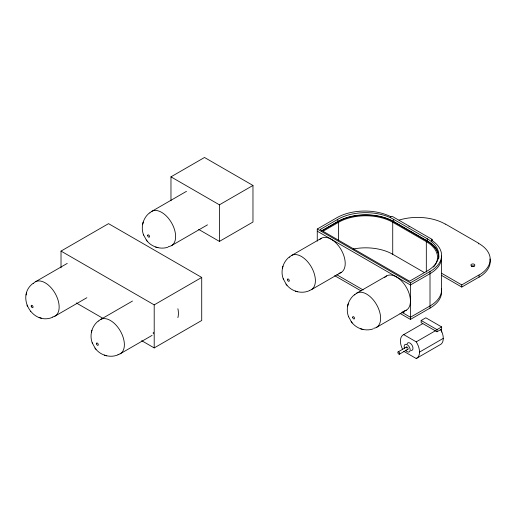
<?xml version="1.0" encoding="UTF-8"?>
<svg xmlns="http://www.w3.org/2000/svg" width="516" height="516" viewBox="0 0 516 516"><rect width="100%" height="100%" fill="white"/><g stroke="black" fill="none" stroke-linecap="round" stroke-linejoin="round"><path stroke-width="0.77" d="M33.243 283.226C15.319 296.261 32.721 326.106 52.838 317.166M98.472 320.881C91.771 325.899 89.229 335.484 92.37 343.211M149.717 212.753C143.022 217.771 140.481 227.356 143.616 235.077M289.482 256.865C282.787 261.883 280.246 271.468 283.387 279.188M354.711 294.52C348.016 299.544 345.475 309.123 348.61 316.85M91.925 330.221L91.338 332.614M26.11 294.959L26.374 293.894M26.419 293.707L26.703 292.566M142.584 224.486L142.848 223.422M142.893 223.235L143.177 222.093M282.349 268.597L282.613 267.533M282.658 267.346L282.942 266.204M347.578 306.252L347.842 305.188M347.881 305.001L348.165 303.86M170.97 200.705L170.97 176.846L204.517 157.483L252.969 185.457L252.969 222.035L219.423 241.404L198.66 229.414M61.023 267.823L61.023 251.086L108.541 223.647L201.717 277.447L201.717 320.481L154.2 347.919L141.681 340.689M151.949 211.27L186.476 191.333M35.481 281.742L67.241 263.405M170.97 176.846L219.423 204.82L252.969 185.457M171.351 245.713L207.503 224.841M54.883 316.185L86.862 297.719M100.704 319.404L132.47 301.06M61.023 251.086L154.2 304.879L201.717 277.447M317.263 241.172L317.263 229.027L336.825 217.733A39.532 22.827 0 0 1 390.805 216.694L390.87 216.655A1.316 0.761 0 0 1 392.734 216.655L431.866 239.25A1.316 0.761 0 0 1 431.866 240.327L431.808 240.359A39.532 22.827 0 0 1 430.009 271.526L430.009 308.11L410.439 319.404L400.01 313.386M337.741 219.358L320.075 229.555L409.523 281.201L427.19 270.997A39.532 22.827 0 0 0 427.19 238.721L393.65 219.358A39.532 22.827 0 0 0 337.741 219.358L337.741 221.757L322.822 230.368L323.706 230.878L338.606 222.273A38.268 22.098 0 0 1 392.734 222.254L426.319 241.656A38.268 22.098 0 0 1 433.569 267.036M321.436 230.923L337.741 221.506A39.532 22.827 0 0 1 393.65 221.506L427.19 240.875A39.532 22.827 0 0 1 438.677 258.587M120.105 353.841L152.085 335.381M291.359 255.594L321.352 238.269M311.303 289.721L341.121 272.506M356.582 293.249L386.581 275.925M317.263 229.027L410.439 282.826L430.009 271.526M376.525 327.376L406.344 310.161M441.561 273.241L461.762 284.903L479.003 274.951L479.003 277.105L461.762 287.057L441.561 275.396M421.153 320.481L425.81 317.791L441.651 326.938L441.651 329.092L436.994 331.782L421.153 322.635L421.153 320.481L436.994 329.627L441.651 326.938M402.596 349.326A13.506 7.798 60 0 1 403.725 334.626L422.823 323.596M398.133 351.886L406.518 347.042M403.725 334.626L416.225 341.844L435.904 330.479M399.378 354.202A1.316 0.761 60 0 0 399.126 352.215A1.316 0.761 60 0 0 397.868 352.667A1.316 0.761 60 0 0 399.378 354.202L407.833 349.326M419.521 352.086L443.283 338.367M403.725 351.306L416.225 358.517L439.98 344.804A13.506 7.798 60 0 0 440.754 329.434M118.067 354.827C110.372 358.117 100.801 355.524 95.679 348.945M309.084 290.811C301.389 294.101 291.817 291.508 286.696 284.929M168.01 247.183C160.547 249.712 151.769 247.003 146.931 240.817M372.997 328.95C365.541 331.485 356.762 328.776 351.925 322.584M155.587 247.009L157.954 247.693M295.358 291.121L297.719 291.804M360.581 328.776L362.948 329.46M39.113 317.482L41.48 318.166M104.342 355.137L106.709 355.821M445.463 224.079L478.642 243.236L478.642 243.907M337.741 221.757A39.532 22.827 0 0 1 393.65 221.757L427.19 241.12A39.532 22.827 0 0 1 438.768 257.265M353.144 249.047A38.268 22.098 0 0 1 392.734 254.285L424.217 272.474M317.263 231.181L410.439 284.974L430.009 273.68A39.532 22.827 0 0 0 441.502 256.052M402.648 311.658L404.022 312.451M336.787 274.731L363.154 289.953M401.783 312.257L410.439 317.256L430.009 305.956A39.532 22.827 0 0 0 441.502 288.328M334.645 275.647L361.065 290.901M76.316 302.957L102.742 318.211M348.442 316.431L351.428 321.958M283.22 278.769L286.206 284.303M143.454 234.657L146.441 240.192M92.203 342.792L95.189 348.319M30.457 311.29L30.734 311.638M351.241 321.726L352.202 322.939M286.019 284.064L286.98 285.284M146.254 239.953L147.208 241.165M95.002 348.081L95.963 349.3M26.98 305.13L27.554 306.569M461.762 284.903L461.762 287.057M441.58 257.174L441.58 289.45M436.994 329.627L436.994 331.782M431.866 239.25L431.808 241.036M427.19 238.721L427.19 241.12M426.319 241.656L426.319 272.08M410.439 282.826L410.439 319.404M393.65 219.358L393.65 221.757M392.728 222.261L392.728 254.291M390.805 216.694L390.805 217.365M338.606 222.273L338.606 240.688M219.423 204.82L219.423 241.404M154.2 304.879L154.2 347.919M153.284 332.285L153.284 333.865M319.63 239.695A19.769 11.41 60 0 1 341.179 249.783A19.769 11.41 60 0 1 338.883 273.312M384.762 277.46A19.769 11.41 60 0 1 406.344 287.341A19.769 11.41 60 0 1 404.112 310.967M441.515 290.598A39.532 22.827 0 0 1 430.009 308.11M289.489 257.31A19.769 11.41 60 0 1 311.051 266.469A19.769 11.41 60 0 1 309.29 290.482M354.711 294.965A19.769 11.41 60 0 1 376.648 304.762A19.769 11.41 60 0 1 373.636 328.273M489.955 258.974A38.848 22.427 0 0 1 479.132 277.169M478.519 243.307A38.848 22.427 0 0 1 479.132 275.022M399.074 220.113A38.848 22.427 0 0 1 445.34 224.15M408.911 226.537A1.974 1.142 0 0 1 409.272 226.769M471.353 266.495A1.974 1.142 0 0 1 474.385 266.495M406.247 347.745A1.316 0.761 60 0 1 407.208 347.126A1.316 0.761 60 0 1 408.098 348.887A1.316 0.761 60 0 1 406.918 349.074M440.793 329.601A6.921 3.993 60 0 1 441.696 332.13M407.06 343.927A4.283 2.47 60 0 1 412.007 345.159A4.283 2.47 60 0 1 411.084 350.467M404.641 348.635A4.283 2.47 60 0 1 406.595 344.417A4.283 2.47 60 0 1 410.149 350.57A4.283 2.47 60 0 1 405.518 350.158M416.225 341.844A13.506 7.798 60 0 1 416.225 358.517M177.885 308.736A19.769 11.41 60 0 1 177.885 317.617M98.646 321.107A19.769 11.41 60 0 1 120.286 330.917A19.769 11.41 60 0 1 117.964 354.563M33.424 283.452A19.769 11.41 60 0 1 55.064 293.256A19.769 11.41 60 0 1 52.735 316.901M149.892 212.979A19.769 11.41 60 0 1 171.88 223.402A19.769 11.41 60 0 1 168.351 246.525M287.457 279.807A1.316 0.761 60 0 0 288.986 281.297A1.316 0.761 60 0 0 288.683 279.291A1.316 0.761 60 0 0 287.457 279.807M352.686 317.469A1.316 0.761 60 0 0 354.208 318.959A1.316 0.761 60 0 0 353.905 316.953A1.316 0.761 60 0 0 352.686 317.469M471.882 266.062A1.974 1.142 0 0 0 474.843 265.069A1.974 1.142 0 0 0 471.882 264.082A1.974 1.142 0 0 0 471.882 266.062M96.447 343.83A1.316 0.761 60 0 0 97.969 345.32A1.316 0.761 60 0 0 97.666 343.314A1.316 0.761 60 0 0 96.447 343.83M31.218 306.169A1.316 0.761 60 0 0 32.747 307.659A1.316 0.761 60 0 0 32.437 305.653A1.316 0.761 60 0 0 31.218 306.169M147.692 235.696A1.316 0.761 60 0 0 149.221 237.186A1.316 0.761 60 0 0 148.911 235.18A1.316 0.761 60 0 0 147.692 235.696"/></g></svg>
